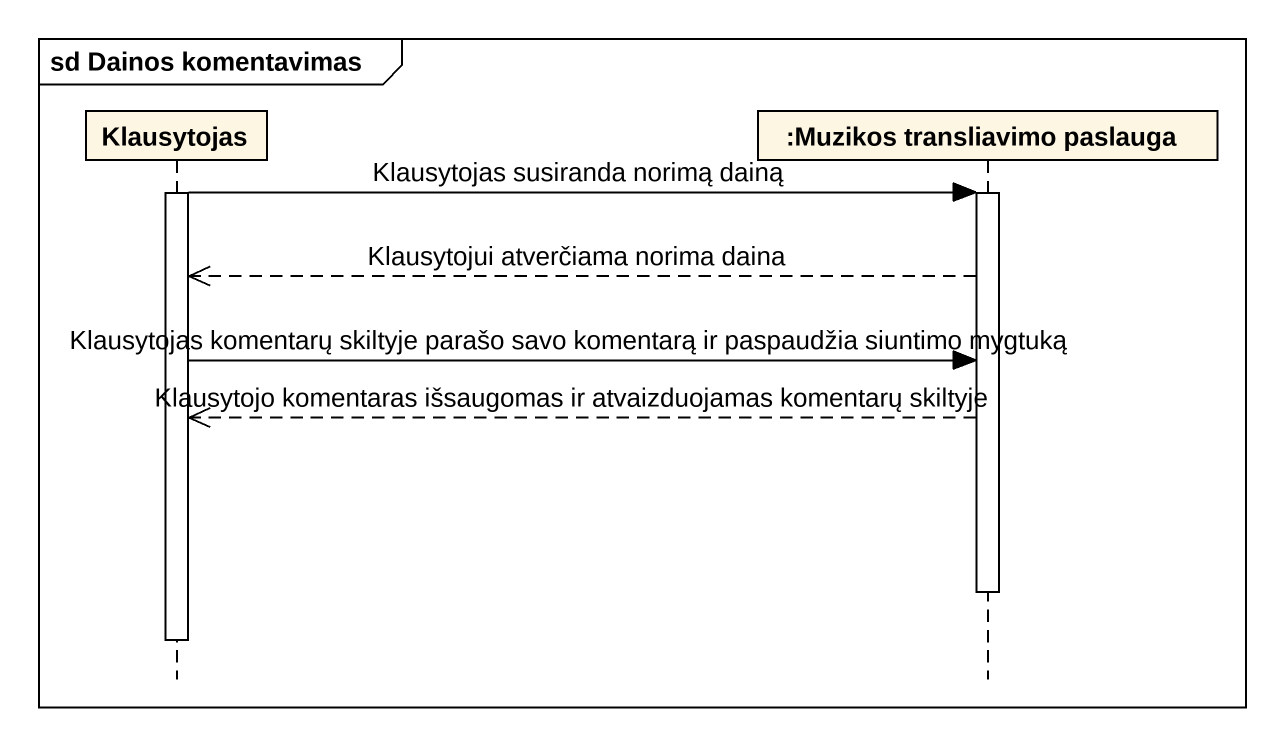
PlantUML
@startuml
mainframe sd Dainos komentavimas
hide footbox
participant Klausytojas
participant ":Muzikos transliavimo paslauga" as Muzikos_transliavimo

activate Klausytojas
Klausytojas -> Muzikos_transliavimo : Klausytojas susiranda norimą dainą
activate Muzikos_transliavimo
Muzikos_transliavimo -->> Klausytojas : Klausytojui atverčiama norima daina
Klausytojas -> Muzikos_transliavimo : Klausytojas komentarų skiltyje parašo savo komentarą ir paspaudžia siuntimo mygtuką
Muzikos_transliavimo -->> Klausytojas : Klausytojo komentaras išsaugomas ir atvaizduojamas komentarų skiltyje
deactivate Muzikos_transliavimo
deactivate Klausytojas
@enduml
